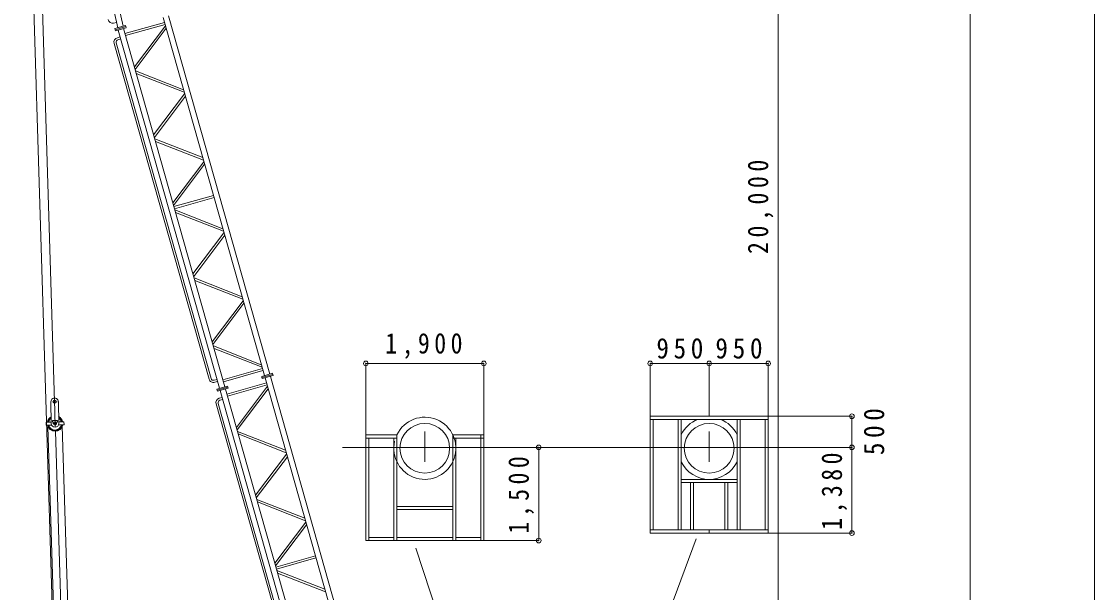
# Model space of a CAD drawing. Units: millimetres, scale not verified. Extents: x -30700 to 29919, y -306531 to 293469.
# Drawn here: x -8267 to 9012, y -615 to 8577 of the extents above; entities that cross this region are included whole.
import ezdxf

# ---------------------------------------------------------------- set-up
doc = ezdxf.new("R2010")
doc.units = ezdxf.units.MM
doc.header["$LTSCALE"] = 150
doc.header["$PDMODE"] = 32
doc.header["$PDSIZE"] = 75
doc.linetypes.add('CHAIN2', pattern=[12, 9, -1, 1, -1])
doc.layers.add('1-1', color=7, linetype='Continuous', lineweight=18)
doc.layers.add('1-2', color=7, linetype='Continuous', lineweight=18)
doc.styles.add('ＭＳ ゴシック', font='')
doc.styles.get('ＭＳ ゴシック').set_extended_font_data('MS Gothic')

msp = doc.modelspace()

# ---------------------------------------------------------------- linework, layer by layer
at = {"layer": '1-1'}
for p, q in [((-7590.1, -6917.3), (-8267.3, 15412.7)), ((-8190, 15339), (-6718, 8475)), ((-7735.5, 2455.7), (-8129.6, 15328)), ((-8061.3, 15163.3), (-6632.2, 8499.3)), ((-5987.2, 8642.3), (-4355.7, 2876.7)), ((-5901.4, 8666.6), (-4269.9, 2901)), ((-6851.7, 8570.4), (-6846.6, 8571.5)), ((-6782.8, 8550.4), (-6736.3, 8560.4)), ((-6757.7, 8444), (-6584.5, 8493)), ((-6757.7, 8444), (-6584.5, 8493)), ((-6757.7, 8444), (-6584.5, 8493)), ((-6757.7, 8444), (-6584.5, 8493)), ((-6600.2, 8381.6), (-5964.3, 8561.5)), ((-6591, 8348.8), (-5955, 8528.8)), ((-5949.2, 8508.2), (-6448.7, 7846.1)), ((-5937.6, 8467.1), (-6437.1, 7805)), ((-6762.9, 8462.3), (-6757.7, 8444)), ((-6752.6, 8425.7), (-6757.7, 8444)), ((-6723.4, 8315.5), (-6677.8, 8328.4)), ((-6714.2, 8282.8), (-6668.5, 8295.7)), ((-6708.8, 8438.1), (-5077.3, 2672.5)), ((-6623.1, 8462.4), (-4991.6, 2696.8)), ((-5246.6, 2821), (-6775.2, 8222.9)), ((-6742.5, 8232.2), (-5213.9, 2830.3)), ((-5658, 7478.9), (-6430.3, 7781.1)), ((-5646.3, 7437.9), (-6418.7, 7740)), ((-5639.6, 7413.9), (-6139.1, 6751.9)), ((-5627.9, 7372.9), (-6127.4, 6710.8)), ((-5348.3, 6384.7), (-6120.7, 6686.9)), ((-5336.7, 6343.6), (-6109.1, 6645.8)), ((-5329.9, 6319.7), (-5829.4, 5657.6)), ((-5318.3, 6278.6), (-5817.8, 5616.6)), ((-5812, 5595.9), (-5176, 5775.9)), ((-5802.7, 5563.2), (-5166.8, 5743.2)), ((-5024.5, 5240.4), (-5796.9, 5542.6)), ((-5012.9, 5199.4), (-5785.3, 5501.5)), ((-5006.1, 5175.4), (-5505.6, 4513.4)), ((-4994.5, 5134.4), (-5494, 4472.3)), ((-4714.9, 4146.2), (-5487.2, 4448.4)), ((-4703.3, 4105.1), (-5475.6, 4407.3)), ((-4696.5, 4081.2), (-5196, 3419.1)), ((-4684.9, 4040.1), (-5184.4, 3378.1)), ((-4405.2, 3052), (-5177.6, 3354.1)), ((-4393.6, 3010.9), (-5166, 3313.1)), ((-5023.7, 2810.3), (-4387.8, 2990.3)), ((-5014.5, 2777.6), (-4378.5, 2957.5)), ((-5163.3, 2802), (-5117.6, 2814.9)), ((-5154, 2769.3), (-5108.4, 2782.2)), ((-4399.4, 2864.3), (-4394.2, 2846.1)), ((-4394.2, 2846.1), (-4221, 2895.1)), ((-4394.2, 2846.1), (-4221, 2895.1)), ((-4389, 2827.8), (-4394.2, 2846.1)), ((-2719.5, -2905.2), (-4345.3, 2840.2)), ((-5121.1, 2660.1), (-5115.9, 2641.9)), ((-5115.9, 2641.9), (-4942.7, 2690.9)), ((-5115.9, 2641.9), (-4942.7, 2690.9)), ((-5110.7, 2623.6), (-5115.9, 2641.9)), ((-3441.2, -3109.5), (-5067, 2635.9)), ((-3355.5, -3085.2), (-4981.2, 2660.2)), ((-4958.4, 2579.4), (-4322.4, 2759.3)), ((-4949.1, 2546.7), (-4313.2, 2726.6)), ((-4307.3, 2706), (-4806.9, 2043.9)), ((-4295.7, 2664.9), (-4795.2, 2002.9)), ((-7786.6, 2104.8), (-7792.7, 2454.7)), ((-7672.8, 2456.8), (-7666.7, 2106.9)), ((-5133.3, 2420.7), (-3836.2, -2163.3)), ((-3803.5, -2154), (-5100.6, 2430)), ((-5081.6, 2513.3), (-5035.9, 2526.3)), ((-5072.3, 2480.6), (-5026.7, 2493.5)), ((-7871.1, 2128.3), (-7787.1, 2129.8)), ((-7870.2, 2078.3), (-7871.1, 2128.3)), ((-7870.2, 2078.3), (-7780.8, 2079.9)), ((-7767, 2125.1), (-7742, 2125.6)), ((-7712, 2126.1), (-7687, 2126.5)), ((-7687, 2126.5), (-7687.5, 2156.5)), ((-7671.7, 2081.8), (-7582.2, 2083.4)), ((-7667.1, 2131.9), (-7583.1, 2133.3)), ((-7582.2, 2083.4), (-7583.1, 2133.3)), ((-7576.3, -6501.2), (-7840.1, 2053.3)), ((-7463.6, -6421.7), (-7720.9, 1981)), ((-7610.2, 2060.4), (-7346.4, -6494.2)), ((-4016.1, 1676.7), (-4788.5, 1978.9)), ((-4004.5, 1635.7), (-4776.8, 1937.9)), ((-3997.7, 1611.7), (-4497.2, 949.7)), ((-3986.1, 1570.7), (-4485.6, 908.6)), ((-3706.5, 582.5), (-4478.8, 884.7)), ((-3694.8, 541.5), (-4467.2, 843.6)), ((-3688.1, 517.5), (-4187.6, -144.5)), ((-3676.5, 476.5), (-4176, -185.6)), ((-4170.1, -206.2), (-3534.2, -26.3)), ((-4160.9, -239), (-3524.9, -59)), ((-3382.7, -561.8), (-4155, -259.6)), ((-3371, -602.8), (-4143.4, -300.6))]:
    msp.add_line(p, q, dxfattribs=at)
at = {"layer": '1-1', "linetype": 'CHAIN2'}
for p, q in [((-7766.7, 2455.2), (-7692.6, 2456.5)), ((-7725.8, 2057), (-7733.5, 2495.1)), ((-7764.8, 2105.2), (-7715, 2106))]:
    msp.add_line(p, q, dxfattribs=at)
at = {"layer": '1-1'}
for points in [[(-6762.9, 8462.3), (-6589.7, 8511.3), (-6584.5, 8493)], [(-6752.6, 8425.7), (-6579.4, 8474.8), (-6584.5, 8493)], [(-4399.4, 2864.3), (-4226.2, 2913.4), (-4221, 2895.1)], [(-4389, 2827.8), (-4215.8, 2876.8), (-4221, 2895.1)], [(-2719.5, -2905.2), (-2633.8, -2881), (-4259.6, 2864.4)], [(-5121.1, 2660.1), (-4947.9, 2709.1), (-4942.7, 2690.9)], [(-5110.7, 2623.6), (-4937.5, 2672.6), (-4942.7, 2690.9)], [(-7767, 2125.1), (-7767.5, 2155.1), (-7687.5, 2156.5)]]:
    msp.add_lwpolyline(points, dxfattribs=at)
for centre in [(-7732.8, 2455.8), (-7726.6, 2105.8)]:
    msp.add_circle(centre, 25, dxfattribs=at)
for centre, radius, start, end in [((-6798.5, 8623.8), 75, 192.10373, 282.10373), ((-6703, 8243.3), 75, 105.79993, 195.79993), ((-6703, 8243.3), 41, 105.79993, 195.79993), ((-5174.4, 2841.4), 75, 195.79993, 285.79993), ((-5174.4, 2841.4), 41, 195.79993, 285.79993), ((-7732.8, 2455.8), 60, 0.99991, 180.99991), ((-5061.2, 2441.2), 75, 105.79993, 195.79993), ((-5061.2, 2441.2), 41, 105.79993, 195.79993), ((-7726.6, 2105.8), 125, 119.68538, 169.46349), ((-7726.6, 2105.8), 125, 192.53633, 349.46349), ((-7726.6, 2105.8), 115, 122.44873, 168.44463), ((-7726.6, 2105.8), 115, 193.55519, 348.44463), ((-7726.6, 2105.8), 105, 125.84973, 167.22638), ((-7726.6, 2105.8), 105, 194.77344, 347.22638), ((-7726.6, 2105.8), 60, 180.99991, 0.99991), ((-7726.6, 2105.8), 125, 12.53633, 62.31444), ((-7726.6, 2105.8), 115, 13.55519, 59.55109), ((-7726.6, 2105.8), 105, 14.77344, 56.15009)]:
    msp.add_arc(centre, radius, start, end, dxfattribs=at)
at = {"layer": '1-2', "color": 4, "lineweight": 9}
for p, q in [((3916.3, -4396.6), (3916.3, 15603.4)), ((-2722.3, 3072.1), (-822.3, 3072.1)), ((-2722.3, 3072.1), (-2722.3, 1922)), ((-822.3, 3072.1), (-822.3, 1922)), ((1856.3, 3072.1), (2806.3, 3072.1)), ((1856.3, 3072.1), (1856.3, 2222)), ((2806.3, 3072.1), (2806.3, 2222)), ((61.4, 1722), (-822.3, 1722)), ((61.4, 222), (61.4, 1722)), ((5104.2, 1722), (3756.3, 1722)), ((5104.2, 342), (5104.2, 1722)), ((61.4, 222), (-822.3, 222)), ((5104.2, 342), (3756.3, 342))]:
    msp.add_line(p, q, dxfattribs=at)
at = {"layer": '1-2'}
for p, q in [((7011.5, -3405.6), (7011.5, 15603.4)), ((9011.5, -3405.6), (9011.5, 15603.4)), ((3756.3, 2172), (1856.3, 2172)), ((1906.3, 2172), (1906.3, 392)), ((2306.3, 2172), (2306.3, 392)), ((2356.3, 2172), (2356.3, 392)), ((3256.3, 2172), (3256.3, 392)), ((3306.3, 2172), (3306.3, 392)), ((3706.3, 392), (3706.3, 2172)), ((-2722.3, 1922), (-2722.3, 222)), ((-2222.3, 1922), (-2722.3, 1922)), ((-2222.3, 1922), (-2222.3, 222)), ((-1772.3, 1979.4), (-1772.3, 1489.6)), ((-822.3, 1922), (-1322.3, 1922)), ((-1322.3, 1922), (-1322.3, 222)), ((-872.3, 222), (-872.3, 1922)), ((-822.3, 1922), (-822.3, 222)), ((2806.3, 1979.4), (2806.3, 1489.6)), ((-2222.3, 1872), (-2722.3, 1872)), ((-2672.3, 1872), (-2672.3, 222)), ((-2272.3, 1872), (-2272.3, 222)), ((-822.3, 1872), (-1322.3, 1872)), ((-1272.3, 1872), (-1272.3, 222)), ((3756.3, 1722), (-3096.2, 1722)), ((3256.3, 1207), (2356.3, 1207)), ((3256.3, 1157), (2356.3, 1157)), ((2506.3, 1157), (2506.3, 392)), ((2556.3, 1157), (2556.3, 392)), ((3056.3, 1157), (3056.3, 392)), ((3106.3, 1157), (3106.3, 392)), ((-1322.3, 772), (-2222.3, 772)), ((-1322.3, 722), (-2222.3, 722)), ((1856.3, 392), (3756.3, 392)), ((2806.3, 392), (2806.3, 342)), ((-822.3, 222), (-2722.3, 222)), ((-2272.3, 272), (-2672.3, 272)), ((-1322.3, 272), (-2222.3, 272)), ((-872.3, 272), (-1272.3, 272))]:
    msp.add_line(p, q, dxfattribs=at)
at = {"layer": '1-2', "color": 4, "lineweight": 9}
for points in [[(2806.3, 3072.1), (3756.3, 3072.1), (3756.3, 2222)], [(5104.2, 1722), (5104.2, 2222), (3756.3, 2222)]]:
    msp.add_lwpolyline(points, dxfattribs=at)
at = {"layer": '1-2'}
msp.add_lwpolyline([(1856.3, 342), (3756.3, 342), (3756.3, 2222), (1856.3, 2222)], close=True, dxfattribs=at)
for points in [[(2597.4, 252), (954.9, -4176.5), (2200.5, -4176.5), (1765.9, -4293)], [(-1915.4, 101.2), (-362.2, -4636.1), (90.7, -4636.1), (-344, -4752.5)]]:
    msp.add_lwpolyline(points, dxfattribs=at)
for centre in [(-1772.3, 1707), (2806.3, 1707)]:
    msp.add_circle(centre, 400, dxfattribs=at)
for centre, start, end in [((-1772.3, 1707), 166.95534, 154.15807), ((2806.3, 1707), 111.56517, 154.15807), ((2806.3, 1707), 25.8419, 68.43481), ((2806.3, 1707), 205.84192, 334.15807)]:
    msp.add_arc(centre, 500, start, end, dxfattribs=at)
at = {"layer": '1-2', "color": 4}
for p in [(-2722.3, 3072.1), (-822.3, 3072.1), (1856.3, 3072.1), (2806.3, 3072.1), (3756.3, 3072.1), (5104.2, 2222), (61.4, 1722), (5104.2, 1722), (5104.2, 342), (61.4, 222)]:
    msp.add_point(p, dxfattribs=at)

# ---------------------------------------------------------------- texts
at = {"layer": '1-2', "char_height": 329.9, "attachment_point": 7, "rotation": 90, "style": 'ＭＳ ゴシック'}
for s, insert in [('\\T1.39;\\W0.85;20,000', (3841.3, 4834.6)), ('\\T1.37;\\W0.9;500', (5629.2, 1597)), ('\\T1.38;\\W0.85;1,500', (-13.6, 334.5)), ('\\T1.38;\\W0.85;1,380', (5029.2, 394.5))]:
    msp.add_mtext(s, dxfattribs=dict(at, insert=insert))
at = {"layer": '1-2', "char_height": 329.9, "attachment_point": 7, "style": 'ＭＳ ゴシック'}
for s, insert in [('\\T1.38;\\W0.85;1,900', (-2409.8, 3147.1)), ('\\T1.37;\\W0.9;950', (1956.3, 3147.1)), ('\\T1.38;\\W0.9;950', (2906.3, 3147.1))]:
    msp.add_mtext(s, dxfattribs=dict(at, insert=insert))

doc.saveas('drawing.dxf')
